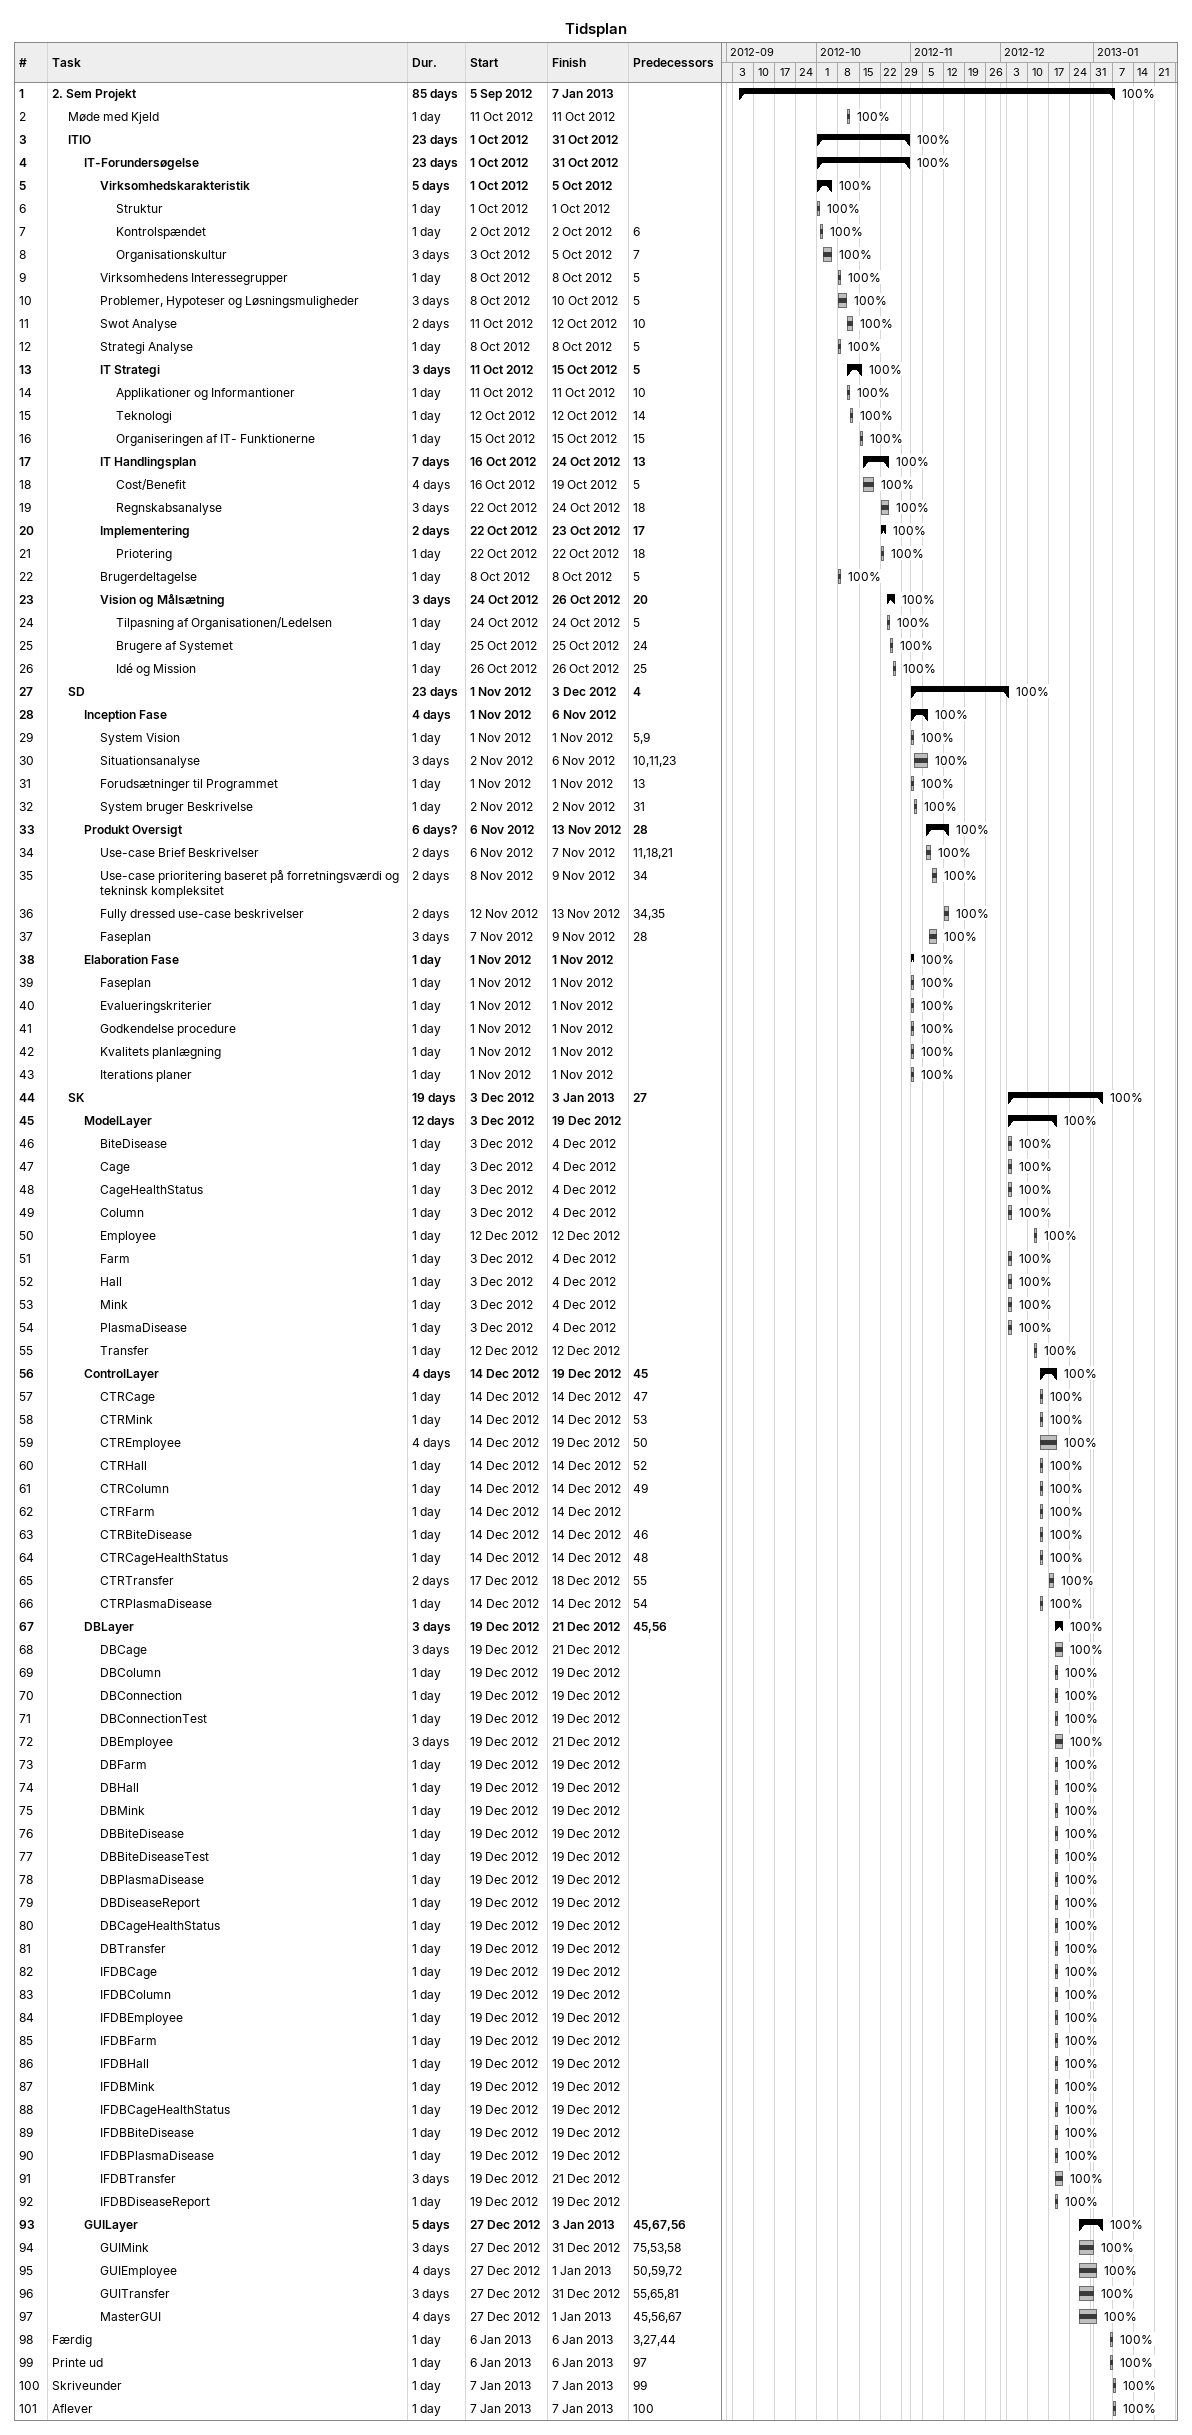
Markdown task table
Tidsplan

| ID | Level | Task | Duration | Start | Finish | Predecessors | % complete |
|---|---|---|---|---|---|---|---|
| 1 | 1 | **2. Sem Projekt** | 85d | 2012-09-05 | 2013-01-07 |  | 100 |
| 2 | 2 | Møde med Kjeld | 1d | 2012-10-11 | 2012-10-11 |  | 100 |
| 3 | 2 | **ITIO** | 23d | 2012-10-01 | 2012-10-31 |  | 100 |
| 4 | 3 | **IT-Forundersøgelse** | 23d | 2012-10-01 | 2012-10-31 |  | 100 |
| 5 | 4 | **Virksomhedskarakteristik** | 5d | 2012-10-01 | 2012-10-05 |  | 100 |
| 6 | 5 | Struktur | 1d | 2012-10-01 | 2012-10-01 |  | 100 |
| 7 | 5 | Kontrolspændet | 1d | 2012-10-02 | 2012-10-02 | 6 | 100 |
| 8 | 5 | Organisationskultur | 3d | 2012-10-03 | 2012-10-05 | 7 | 100 |
| 9 | 4 | Virksomhedens Interessegrupper | 1d | 2012-10-08 | 2012-10-08 | 5 | 100 |
| 10 | 4 | Problemer, Hypoteser og Løsningsmuligheder | 3d | 2012-10-08 | 2012-10-10 | 5 | 100 |
| 11 | 4 | Swot Analyse | 2d | 2012-10-11 | 2012-10-12 | 10 | 100 |
| 12 | 4 | Strategi Analyse | 1d | 2012-10-08 | 2012-10-08 | 5 | 100 |
| 13 | 4 | **IT Strategi** | 3d | 2012-10-11 | 2012-10-15 | 5 | 100 |
| 14 | 5 | Applikationer og Informantioner | 1d | 2012-10-11 | 2012-10-11 | 10 | 100 |
| 15 | 5 | Teknologi | 1d | 2012-10-12 | 2012-10-12 | 14 | 100 |
| 16 | 5 | Organiseringen af IT- Funktionerne | 1d | 2012-10-15 | 2012-10-15 | 15 | 100 |
| 17 | 4 | **IT Handlingsplan** | 7d | 2012-10-16 | 2012-10-24 | 13 | 100 |
| 18 | 5 | Cost/Benefit | 4d | 2012-10-16 | 2012-10-19 | 5 | 100 |
| 19 | 5 | Regnskabsanalyse | 3d | 2012-10-22 | 2012-10-24 | 18 | 100 |
| 20 | 4 | **Implementering** | 2d | 2012-10-22 | 2012-10-23 | 17 | 100 |
| 21 | 5 | Priotering | 1d | 2012-10-22 | 2012-10-22 | 18 | 100 |
| 22 | 4 | Brugerdeltagelse | 1d | 2012-10-08 | 2012-10-08 | 5 | 100 |
| 23 | 4 | **Vision og Målsætning** | 3d | 2012-10-24 | 2012-10-26 | 20 | 100 |
| 24 | 5 | Tilpasning af Organisationen/Ledelsen | 1d | 2012-10-24 | 2012-10-24 | 5 | 100 |
| 25 | 5 | Brugere af Systemet | 1d | 2012-10-25 | 2012-10-25 | 24 | 100 |
| 26 | 5 | Idé og Mission | 1d | 2012-10-26 | 2012-10-26 | 25 | 100 |
| 27 | 2 | **SD** | 23d | 2012-11-01 | 2012-12-03 | 4 | 100 |
| 28 | 3 | **Inception Fase** | 4d | 2012-11-01 | 2012-11-06 |  | 100 |
| 29 | 4 | System Vision | 1d | 2012-11-01 | 2012-11-01 | 5, 9 | 100 |
| 30 | 4 | Situationsanalyse | 3d | 2012-11-02 | 2012-11-06 | 10, 11, 23 | 100 |
| 31 | 4 | Forudsætninger til Programmet | 1d | 2012-11-01 | 2012-11-01 | 13 | 100 |
| 32 | 4 | System bruger Beskrivelse | 1d | 2012-11-02 | 2012-11-02 | 31 | 100 |
| 33 | 3 | **Produkt Oversigt** | 6d? | 2012-11-06 | 2012-11-13 | 28 | 100 |
| 34 | 4 | Use-case Brief Beskrivelser | 2d | 2012-11-06 | 2012-11-07 | 11, 18, 21 | 100 |
| 35 | 4 | Use-case prioritering baseret på forretningsværdi og tekninsk kompleksitet | 2d | 2012-11-08 | 2012-11-09 | 34 | 100 |
| 36 | 4 | Fully dressed use-case beskrivelser | 2d | 2012-11-12 | 2012-11-13 | 34, 35 | 100 |
| 37 | 4 | Faseplan | 3d | 2012-11-07 | 2012-11-09 | 28 | 100 |
| 38 | 3 | **Elaboration Fase** | 1d | 2012-11-01 | 2012-11-01 |  | 100 |
| 39 | 4 | Faseplan | 1d | 2012-11-01 | 2012-11-01 |  | 100 |
| 40 | 4 | Evalueringskriterier | 1d | 2012-11-01 | 2012-11-01 |  | 100 |
| 41 | 4 | Godkendelse procedure | 1d | 2012-11-01 | 2012-11-01 |  | 100 |
| 42 | 4 | Kvalitets planlægning | 1d | 2012-11-01 | 2012-11-01 |  | 100 |
| 43 | 4 | Iterations planer | 1d | 2012-11-01 | 2012-11-01 |  | 100 |
| 44 | 2 | **SK** | 19d | 2012-12-03 | 2013-01-03 | 27 | 100 |
| 45 | 3 | **ModelLayer** | 12d | 2012-12-03 | 2012-12-19 |  | 100 |
| 46 | 4 | BiteDisease | 1d | 2012-12-03 | 2012-12-04 |  | 100 |
| 47 | 4 | Cage | 1d | 2012-12-03 | 2012-12-04 |  | 100 |
| 48 | 4 | CageHealthStatus | 1d | 2012-12-03 | 2012-12-04 |  | 100 |
| 49 | 4 | Column | 1d | 2012-12-03 | 2012-12-04 |  | 100 |
| 50 | 4 | Employee | 1d | 2012-12-12 | 2012-12-12 |  | 100 |
| 51 | 4 | Farm | 1d | 2012-12-03 | 2012-12-04 |  | 100 |
| 52 | 4 | Hall | 1d | 2012-12-03 | 2012-12-04 |  | 100 |
| 53 | 4 | Mink | 1d | 2012-12-03 | 2012-12-04 |  | 100 |
| 54 | 4 | PlasmaDisease | 1d | 2012-12-03 | 2012-12-04 |  | 100 |
| 55 | 4 | Transfer | 1d | 2012-12-12 | 2012-12-12 |  | 100 |
| 56 | 3 | **ControlLayer** | 4d | 2012-12-14 | 2012-12-19 | 45 | 100 |
| 57 | 4 | CTRCage | 1d | 2012-12-14 | 2012-12-14 | 47 | 100 |
| 58 | 4 | CTRMink | 1d | 2012-12-14 | 2012-12-14 | 53 | 100 |
| 59 | 4 | CTREmployee | 4d | 2012-12-14 | 2012-12-19 | 50 | 100 |
| 60 | 4 | CTRHall | 1d | 2012-12-14 | 2012-12-14 | 52 | 100 |
| 61 | 4 | CTRColumn | 1d | 2012-12-14 | 2012-12-14 | 49 | 100 |
| 62 | 4 | CTRFarm | 1d | 2012-12-14 | 2012-12-14 |  | 100 |
| 63 | 4 | CTRBiteDisease | 1d | 2012-12-14 | 2012-12-14 | 46 | 100 |
| 64 | 4 | CTRCageHealthStatus | 1d | 2012-12-14 | 2012-12-14 | 48 | 100 |
| 65 | 4 | CTRTransfer | 2d | 2012-12-17 | 2012-12-18 | 55 | 100 |
| 66 | 4 | CTRPlasmaDisease | 1d | 2012-12-14 | 2012-12-14 | 54 | 100 |
| 67 | 3 | **DBLayer** | 3d | 2012-12-19 | 2012-12-21 | 45, 56 | 100 |
| 68 | 4 | DBCage | 3d | 2012-12-19 | 2012-12-21 |  | 100 |
| 69 | 4 | DBColumn | 1d | 2012-12-19 | 2012-12-19 |  | 100 |
| 70 | 4 | DBConnection | 1d | 2012-12-19 | 2012-12-19 |  | 100 |
| 71 | 4 | DBConnectionTest | 1d | 2012-12-19 | 2012-12-19 |  | 100 |
| 72 | 4 | DBEmployee | 3d | 2012-12-19 | 2012-12-21 |  | 100 |
| 73 | 4 | DBFarm | 1d | 2012-12-19 | 2012-12-19 |  | 100 |
| 74 | 4 | DBHall | 1d | 2012-12-19 | 2012-12-19 |  | 100 |
| 75 | 4 | DBMink | 1d | 2012-12-19 | 2012-12-19 |  | 100 |
| 76 | 4 | DBBiteDisease | 1d | 2012-12-19 | 2012-12-19 |  | 100 |
| 77 | 4 | DBBiteDiseaseTest | 1d | 2012-12-19 | 2012-12-19 |  | 100 |
| 78 | 4 | DBPlasmaDisease | 1d | 2012-12-19 | 2012-12-19 |  | 100 |
| 79 | 4 | DBDiseaseReport | 1d | 2012-12-19 | 2012-12-19 |  | 100 |
| 80 | 4 | DBCageHealthStatus | 1d | 2012-12-19 | 2012-12-19 |  | 100 |
| 81 | 4 | DBTransfer | 1d | 2012-12-19 | 2012-12-19 |  | 100 |
| 82 | 4 | IFDBCage | 1d | 2012-12-19 | 2012-12-19 |  | 100 |
| 83 | 4 | IFDBColumn | 1d | 2012-12-19 | 2012-12-19 |  | 100 |
| 84 | 4 | IFDBEmployee | 1d | 2012-12-19 | 2012-12-19 |  | 100 |
| 85 | 4 | IFDBFarm | 1d | 2012-12-19 | 2012-12-19 |  | 100 |
| 86 | 4 | IFDBHall | 1d | 2012-12-19 | 2012-12-19 |  | 100 |
| 87 | 4 | IFDBMink | 1d | 2012-12-19 | 2012-12-19 |  | 100 |
| 88 | 4 | IFDBCageHealthStatus | 1d | 2012-12-19 | 2012-12-19 |  | 100 |
| 89 | 4 | IFDBBiteDisease | 1d | 2012-12-19 | 2012-12-19 |  | 100 |
| 90 | 4 | IFDBPlasmaDisease | 1d | 2012-12-19 | 2012-12-19 |  | 100 |
| 91 | 4 | IFDBTransfer | 3d | 2012-12-19 | 2012-12-21 |  | 100 |
| 92 | 4 | IFDBDiseaseReport | 1d | 2012-12-19 | 2012-12-19 |  | 100 |
| 93 | 3 | **GUILayer** | 5d | 2012-12-27 | 2013-01-03 | 45, 67, 56 | 100 |
| 94 | 4 | GUIMink | 3d | 2012-12-27 | 2012-12-31 | 75, 53, 58 | 100 |
| 95 | 4 | GUIEmployee | 4d | 2012-12-27 | 2013-01-01 | 50, 59, 72 | 100 |
| 96 | 4 | GUITransfer | 3d | 2012-12-27 | 2012-12-31 | 55, 65, 81 | 100 |
| 97 | 4 | MasterGUI | 4d | 2012-12-27 | 2013-01-01 | 45, 56, 67 | 100 |
| 98 | 1 | Færdig | 1d | 2013-01-06 | 2013-01-06 | 3, 27, 44 | 100 |
| 99 | 1 | Printe ud | 1d | 2013-01-06 | 2013-01-06 | 97 | 100 |
| 100 | 1 | Skriveunder | 1d | 2013-01-07 | 2013-01-07 | 99 | 100 |
| 101 | 1 | Aflever | 1d | 2013-01-07 | 2013-01-07 | 100 | 100 |
